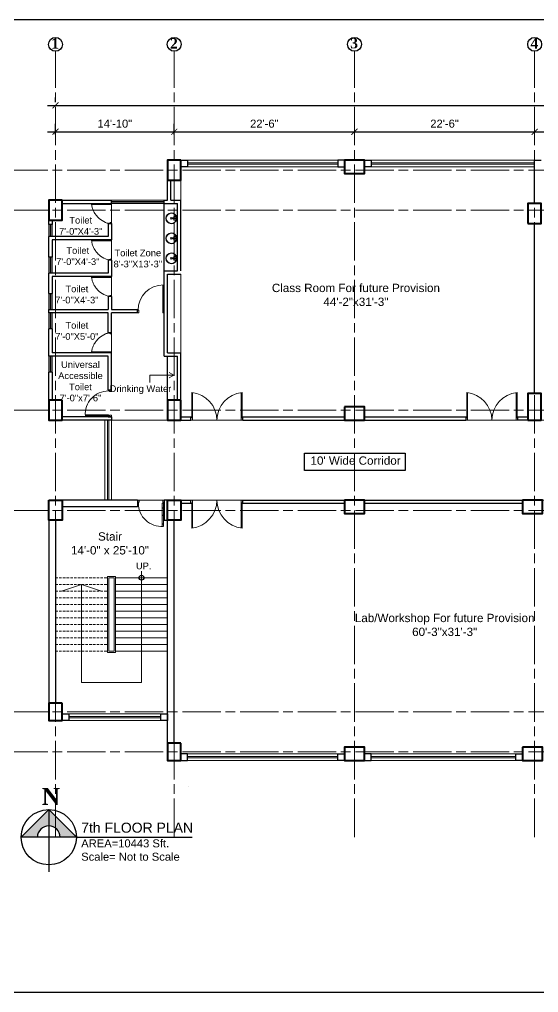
# Model space of a CAD drawing. Header units: inches. Extents: x -12 to 20935469, y -1604 to 24729220.
# Drawn here: x 20863959 to 20864736, y 24707850 to 24709308 of the extents above; entities that cross this region are included whole.
import ezdxf

# ---------------------------------------------------------------- set-up
doc = ezdxf.new("R2010")
doc.units = ezdxf.units.IN
doc.header["$LTSCALE"] = 0.03
doc.header["$MEASUREMENT"] = 0
doc.header["$PDMODE"] = 32
doc.header["$PDSIZE"] = 15
doc.linetypes.add('ACAD_ISO08W100', pattern=[36, 24, -3, 6, -3])
doc.linetypes.add('DASHED2', pattern=[0.375, 0.25, -0.125])
for name, color, linetype, lineweight in [('column', 1, 'Continuous', 40), ('Dim Line', 252, 'Continuous', 13), ('Door', 7, 'Continuous', 18), ('Gas', 21, 'Continuous', 5), ('Glass Line', 252, 'Continuous', 9), ('Grid Line', 252, 'Continuous', 18), ('Hatch', 253, 'Continuous', 15), ('Low Wall', 7, 'Continuous', 30), ('Main Wall', 7, 'Continuous', 30), ('RAIL', 23, 'Continuous', 13), ('STAIR', 46, 'Continuous', 15), ('TOILET FIXTURE', 142, 'Continuous', 5), ('wind.', 150, 'Continuous', 20)]:
    doc.layers.add(name, color=color, linetype=linetype, lineweight=lineweight)
doc.layers.add('TEXT', color=7, linetype='Continuous')
doc.styles.add('2', font='swisscl.ttf')
doc.styles.add('RomanS', font='arial.ttf', dxfattribs={"height": 12})
doc.styles.get("Standard").update_dxf_attribs({"font": 'timesbd.ttf'})
doc.dimstyles.new('Aec_Arch_I', dxfattribs={"dimscale": 96, "dimtxt": 12, "dimasz": 0.09375, "dimexe": 0.125, "dimexo": 0.125, "dimgap": 0.0625, "dimtad": 1, "dimdec": 0, "dimzin": 3, "dimdsep": 46, "dimlunit": 4, "dimtxsty": 'RomanS', "dimblk1": 'ARCHTICK', "dimblk2": 'ARCHTICK', "dimsah": 1, "dimcen": 0.09375, "dimdle": 0.125, "dimadec": 0, "dimazin": 0, "dimtfac": 0.75, "dimtdec": 0, "dimtmove": 2, "dimatfit": 3, "dimldrblk": 'ARCHTICK', "dimfxl": 1, "dimfrac": 1, "dimtolj": 1, "dimtzin": 0, "dimarcsym": 0})

# ---------------------------------------------------------------- blocks, each defined once
blk = doc.blocks.new('_ArchTick')
at = {"color": 0, "linetype": 'ByBlock', "lineweight": 35, "const_width": 0.15}
blk.add_lwpolyline([(-0.5, -0.5), (0.5, 0.5)], dxfattribs=at)
blk = doc.blocks.new('*D14')
at = {"layer": 'Defpoints', "color": 0, "transparency": 16777216}
for p in [(20831126.3, 24724578.2), (20830948.3, 24724562.3), (20831126.3, 24724562.3)]:
    blk.add_point(p, dxfattribs=at)
at = {"layer": 'Dim Line', "color": 0, "lineweight": -2, "transparency": 16777216}
for p, q in [((20830948.3, 24724574.3), (20830948.3, 24724590.2)), ((20831126.3, 24724574.3), (20831126.3, 24724590.2)), ((20830936.3, 24724578.2), (20831138.3, 24724578.2))]:
    blk.add_line(p, q, dxfattribs=at)
at = {"layer": 'Dim Line', "color": 0, "lineweight": -2, "transparency": 16777216, "xscale": 9, "yscale": 9, "zscale": 9, "rotation": 180}
blk.add_blockref('_ArchTick', (20830948.3, 24724578.2), dxfattribs=at)
at = {"layer": 'Dim Line', "color": 0, "lineweight": -2, "transparency": 16777216, "xscale": 9, "yscale": 9, "zscale": 9}
blk.add_blockref('_ArchTick', (20831126.3, 24724578.2), dxfattribs=at)
at = {"layer": 'Dim Line', "color": 0, "transparency": 16777216, "insert": (20831037.3, 24724590.3), "char_height": 12, "attachment_point": 5, "style": 'RomanS'}
blk.add_mtext('\\A1;14\'-10"', dxfattribs=at)
blk = doc.blocks.new('*D7')
at = {"layer": 'Defpoints', "color": 0, "transparency": 16777216}
for p in [(20831396.3, 24724578.2), (20831396.3, 24724578.2), (20831126.3, 24724562.3)]:
    blk.add_point(p, dxfattribs=at)
at = {"layer": 'Dim Line', "color": 0, "lineweight": -2, "transparency": 16777216}
for p, q in [((20831126.3, 24724574.3), (20831126.3, 24724590.2)), ((20831114.3, 24724578.2), (20831408.3, 24724578.2))]:
    blk.add_line(p, q, dxfattribs=at)
at = {"layer": 'Dim Line', "color": 0, "lineweight": -2, "transparency": 16777216, "xscale": 9, "yscale": 9, "zscale": 9, "rotation": 180}
blk.add_blockref('_ArchTick', (20831126.3, 24724578.2), dxfattribs=at)
at = {"layer": 'Dim Line', "color": 0, "lineweight": -2, "transparency": 16777216, "xscale": 9, "yscale": 9, "zscale": 9}
blk.add_blockref('_ArchTick', (20831396.3, 24724578.2), dxfattribs=at)
at = {"layer": 'Dim Line', "color": 0, "transparency": 16777216, "insert": (20831261.3, 24724590.3), "char_height": 12, "attachment_point": 5, "style": 'RomanS'}
blk.add_mtext('\\A1;22\'-6"', dxfattribs=at)
blk = doc.blocks.new('*D8')
at = {"layer": 'Defpoints', "color": 0, "transparency": 16777216}
for p in [(20831396.3, 24724578.2), (20831666.3, 24724578.2), (20831666.3, 24724578.2)]:
    blk.add_point(p, dxfattribs=at)
at = {"layer": 'Dim Line', "color": 0, "lineweight": -2, "transparency": 16777216}
blk.add_line((20831384.3, 24724578.2), (20831678.3, 24724578.2), dxfattribs=at)
at = {"layer": 'Dim Line', "color": 0, "lineweight": -2, "transparency": 16777216, "xscale": 9, "yscale": 9, "zscale": 9, "rotation": 180}
blk.add_blockref('_ArchTick', (20831396.3, 24724578.2), dxfattribs=at)
at = {"layer": 'Dim Line', "color": 0, "lineweight": -2, "transparency": 16777216, "xscale": 9, "yscale": 9, "zscale": 9}
blk.add_blockref('_ArchTick', (20831666.3, 24724578.2), dxfattribs=at)
at = {"layer": 'Dim Line', "color": 0, "transparency": 16777216, "insert": (20831531.3, 24724590.3), "char_height": 12, "attachment_point": 5, "style": 'RomanS'}
blk.add_mtext('\\A1;22\'-6"', dxfattribs=at)
blk = doc.blocks.new('*D9')
at = {"layer": 'Defpoints', "color": 0, "transparency": 16777216}
for p in [(20831666.3, 24724578.2), (20831844.3, 24724578.2), (20831844.3, 24724578.2)]:
    blk.add_point(p, dxfattribs=at)
at = {"layer": 'Dim Line', "color": 0, "lineweight": -2, "transparency": 16777216}
blk.add_line((20831654.3, 24724578.2), (20831856.3, 24724578.2), dxfattribs=at)
at = {"layer": 'Dim Line', "color": 0, "lineweight": -2, "transparency": 16777216, "xscale": 9, "yscale": 9, "zscale": 9, "rotation": 180}
blk.add_blockref('_ArchTick', (20831666.3, 24724578.2), dxfattribs=at)
at = {"layer": 'Dim Line', "color": 0, "lineweight": -2, "transparency": 16777216, "xscale": 9, "yscale": 9, "zscale": 9}
blk.add_blockref('_ArchTick', (20831844.3, 24724578.2), dxfattribs=at)
at = {"layer": 'Dim Line', "color": 0, "transparency": 16777216, "insert": (20831755.3, 24724590.3), "char_height": 12, "attachment_point": 5, "style": 'RomanS'}
blk.add_mtext('\\A1;14\'-10"', dxfattribs=at)
blk = doc.blocks.new('*D13')
at = {"layer": 'Defpoints', "color": 0, "transparency": 16777216}
for p in [(20830948.3, 24724610.7), (20832951.8, 24724617.8), (20832951.8, 24724610.7)]:
    blk.add_point(p, dxfattribs=at)
at = {"layer": 'Dim Line', "color": 0, "lineweight": -2, "transparency": 16777216}
for p, q in [((20830948.3, 24724622.7), (20830948.3, 24724629.8)), ((20832951.8, 24724622.7), (20832951.8, 24724629.8)), ((20830936.3, 24724617.8), (20832963.8, 24724617.8))]:
    blk.add_line(p, q, dxfattribs=at)
at = {"layer": 'Dim Line', "color": 0, "lineweight": -2, "transparency": 16777216, "xscale": 9, "yscale": 9, "zscale": 9, "rotation": 180}
blk.add_blockref('_ArchTick', (20830948.3, 24724617.8), dxfattribs=at)
at = {"layer": 'Dim Line', "color": 0, "lineweight": -2, "transparency": 16777216, "xscale": 9, "yscale": 9, "zscale": 9}
blk.add_blockref('_ArchTick', (20832951.8, 24724617.8), dxfattribs=at)
at = {"layer": 'Dim Line', "color": 0, "transparency": 16777216, "insert": (20831950, 24724629.9), "char_height": 12, "attachment_point": 5, "style": 'RomanS'}
blk.add_mtext('\\A1;166\'-11"', dxfattribs=at)
blk = doc.blocks.new('Door_45')
at = {"layer": 'Door'}
for p, q in [((1.5, 5), (1.5, 44)), ((1.5, 40), (2.2, 40)), ((2.2, 40), (2.2, 39.5)), ((2.2, 39.5), (2.7, 39.5)), ((2.7, 39.5), (2.7, 40)), ((2.7, 40), (3.5, 40)), ((3.5, 44), (3.5, 5)), ((1.5, 25.8), (2.2, 25.8)), ((2.2, 25.8), (2.2, 25.3)), ((2.2, 25.3), (2.7, 25.3)), ((2.7, 25.8), (3.5, 25.8)), ((2.7, 25.3), (2.7, 25.8)), ((0, 0), (0, 5)), ((0, 5), (1.5, 5)), ((1.5, 12.6), (2.2, 12.6)), ((3.5, 5), (1.5, 5)), ((1.5, 5), (1.5, 3)), ((1.5, 3), (2.5, 3)), ((2.2, 12.6), (2.2, 13.1)), ((2.2, 13.1), (2.7, 13.1)), ((2.5, 3), (2.5, 0)), ((2.7, 13.1), (2.7, 12.6)), ((2.7, 12.6), (3.5, 12.6)), ((42.5, 3), (42.5, 0)), ((43.5, 3), (42.5, 3)), ((45, 5), (43.5, 5)), ((43.5, 5), (43.5, 3)), ((45, 0), (45, 5)), ((2.5, 0), (0, 0)), ((42.5, 0), (45, 0))]:
    blk.add_line(p, q, dxfattribs=at)
blk.add_arc((4.7, 5.3), 38.8, 359.6233, 94.6685, dxfattribs=at)
blk = doc.blocks.new('sssss-flat-876')
at = {"layer": 'Door', "linetype": 'Continuous', "ltscale": 3}
blk.add_line((3666.5, 84027.2), (3666.5, 84055.7), dxfattribs=at)
at = {"layer": 'Door', "linetype": 'Continuous', "ltscale": 3, "extrusion": (-7.21527e-09, -3.35624e-18, 1), "elevation": 0}
for points in [[(3666.5, 84057.2), (3666.5, 84055.7), (3668.4, 84055.7), (3668.4, 84056.5), (3670.2, 84056.5), (3670.2, 84057.2)], [(3668.4, 84055.7), (3696.2, 84055.7), (3696.2, 84056.5), (3668.4, 84056.5)]]:
    blk.add_lwpolyline(points, close=True, dxfattribs=at)
at = {"layer": 'Door', "linetype": 'Continuous', "ltscale": 3, "flags": 128}
blk.add_lwpolyline([(3670.2, 84027.2, 0.04096), (3675.5, 84028.9, 0.082496), (3684.9, 84034.8, 0.052187), (3689.7, 84040, 0.043988), (3692.9, 84045, 0.036571), (3694.8, 84049.6, 0.034751), (3695.9, 84054.2, 0.011435), (3696.2, 84055.7)], format="xyb", dxfattribs=at)
at = {"layer": 'Door', "linetype": 'Continuous', "ltscale": 3}
blk.add_lwpolyline([(3666.5, 84027.2), (3666.5, 84028.7), (3668.4, 84028.7), (3668.4, 84027.9), (3670.2, 84027.9), (3670.2, 84027.2)], close=True, dxfattribs=at)
blk = doc.blocks.new('7-flat-72')
at = {"layer": 'Glass Line', "color": 8, "ltscale": 20}
for p, q in [((-64478.7, 376960.5), (-64480.3, 376960.5)), ((-64480.3, 376959.5), (-64480.3, 376960.5)), ((-64480.3, 376959.5), (-64480.3, 376960.5)), ((-64478.7, 376959.5), (-64480.3, 376959.5)), ((-64480.3, 376959.1), (-64480.3, 376959.4)), ((-64478.7, 376959.4), (-64480.3, 376959.4)), ((-64478.7, 376959.1), (-64480.3, 376959.1)), ((-64480.2, 376959.4), (-64480.2, 376959.5)), ((-64480.1, 376959.5), (-64480.1, 376960.5)), ((-64479.9, 376959.5), (-64479.9, 376960.5)), ((-64479.5, 376959.5), (-64479.5, 376960.5)), ((-64479.1, 376959.5), (-64479.1, 376960.5)), ((-64478.9, 376959.5), (-64478.9, 376960.5)), ((-64478.9, 376959.4), (-64478.9, 376959.5)), ((-64478.8, 376959.5), (-64478.8, 376960.5)), ((-64478.7, 376959.5), (-64478.7, 376960.5)), ((-64478.7, 376959.1), (-64478.7, 376959.4)), ((-64475.1, 376959.4), (-64476.9, 376959.4)), ((-64476.9, 376959.1), (-64476.9, 376959.4)), ((-64475.1, 376959.1), (-64476.9, 376959.1)), ((-64476.6, 376959.4), (-64476.6, 376966.6)), ((-64475.5, 376966.6), (-64476.6, 376966.6)), ((-64475.5, 376959.4), (-64475.5, 376966.6)), ((-64475.1, 376959.1), (-64475.1, 376959.4)), ((-64473.3, 376960.5), (-64471.7, 376960.5)), ((-64473.3, 376959.5), (-64473.3, 376960.5)), ((-64473.3, 376959.5), (-64473.3, 376960.5)), ((-64473.3, 376959.5), (-64471.7, 376959.5)), ((-64473.3, 376959.1), (-64473.3, 376959.4)), ((-64473.3, 376959.4), (-64471.7, 376959.4)), ((-64473.3, 376959.1), (-64471.7, 376959.1)), ((-64473.1, 376959.5), (-64473.1, 376960.5)), ((-64473.1, 376959.4), (-64473.1, 376959.5)), ((-64472.9, 376959.5), (-64472.9, 376960.5)), ((-64472.5, 376959.5), (-64472.5, 376960.5)), ((-64472.1, 376959.5), (-64472.1, 376960.5)), ((-64471.9, 376959.5), (-64471.9, 376960.5)), ((-64471.9, 376959.4), (-64471.9, 376959.5)), ((-64471.8, 376959.5), (-64471.8, 376960.5)), ((-64471.7, 376959.5), (-64471.7, 376960.5)), ((-64471.7, 376959.1), (-64471.7, 376959.4))]:
    blk.add_line(p, q, dxfattribs=at)
blk.add_circle((-64476, 376968.4, 0), 1.08, dxfattribs=at)
for radius, start, end in [(8.1, 273.8334, 266.1883), (7.55, 274.115, 265.9068)]:
    blk.add_arc((-64476, 376968.4, 0), radius, start, end, dxfattribs=at)
blk = doc.blocks.new('SFSFSFS-flat-72')
at = {"layer": 'TOILET FIXTURE', "ltscale": 0.2}
blk.add_lwpolyline([(-3918.5, -3608.1), (-3918.5, -3602.7), (-3923.9, -3602.7), (-3923.9, -3608.1)], close=True, dxfattribs=at)
at = {"layer": 'TOILET FIXTURE', "ltscale": 20}
blk.add_blockref('7-flat-72', (60554.8, -380567.2), dxfattribs=at)
blk = doc.blocks.new('$D40')
at = {"layer": 'Door'}
for p, q in [((1, 4), (1, 42)), ((2, 0), (2, 42)), ((1, 5), (0, 5)), ((2, 0), (0, 0)), ((2, 4), (1, 4)), ((39, 4), (38, 4)), ((38, 4), (38, 0)), ((40, 0), (38, 0)), ((40, 5), (39, 5)), ((39, 5), (39, 4))]:
    blk.add_line(p, q, dxfattribs=at)
blk.add_arc((1, 4), 38, 0, 90, dxfattribs=at)
blk = doc.blocks.new('fff')
at = {"layer": 'Grid Line', "color": 252, "linetype": 'ACAD_ISO08W100', "lineweight": 9, "ltscale": 80, "true_color": 0x939598}
for p, q in [((20830948.3, 24723521.1), (20830948.3, 24724698.8)), ((20831126.3, 24723521.1), (20831126.3, 24724698.8)), ((20831396.3, 24723521.1), (20831396.3, 24724698.8)), ((20831666.3, 24723521.1), (20831666.3, 24724698.8)), ((20833096.9, 24724520.6), (20830726.1, 24724520.6)), ((20833096.9, 24724460.6), (20830726.1, 24724460.6)), ((20833096.9, 24724160.7), (20830726.1, 24724160.7)), ((20833096.9, 24724010.7), (20830726.1, 24724010.7)), ((20833096.9, 24723708.7), (20830726.1, 24723708.7)), ((20833096.9, 24723648.8), (20830726.1, 24723648.8))]:
    blk.add_line(p, q, dxfattribs=at)
at = {"layer": 'Dim Line'}
for base, p1, p2, picture, middle in [((20832951.7523, 24724617.8128), (20830948.3088, 24724610.7482), (20832951.7523, 24724610.7482), '*D13', (20831950.0306, 24724629.9397)), ((20831126.3, 24724578.2), (20830948.3, 24724562.3), (20831126.3, 24724562.3), '*D14', (20831037.3, 24724590.3)), ((20831396.3, 24724578.2), (20831126.3, 24724562.3), (20831396.3, 24724578.2), '*D7', (20831261.3, 24724590.3)), ((20831666.3, 24724578.2), (20831396.3, 24724578.2), (20831666.3, 24724578.2), '*D8', (20831531.3, 24724590.3)), ((20831844.3, 24724578.2), (20831666.3, 24724578.2), (20831844.3, 24724578.2), '*D9', (20831755.3, 24724590.3))]:
    dim = blk.add_linear_dim(base=base, p1=p1, p2=p2, dimstyle='Aec_Arch_I', dxfattribs=at)
    dim.commit()
    dim.dimension.update_dxf_attribs({"geometry": picture, "text_midpoint": middle})

msp = doc.modelspace()

# ---------------------------------------------------------------- hatches: boundary and pattern name
at = {"layer": 'Low Wall'}
h = msp.add_hatch(color=256, dxfattribs=at)
h.paths.add_polyline_path([(20863985.5, 24708082.5), (20863961.1, 24708082.5), (20864002.5, 24708124), (20864002.5, 24708099.6, 0.414214)])
h.paths.add_polyline_path([(20864002.5, 24708099.6), (20864002.5, 24708124), (20864043.9, 24708082.5), (20864019.6, 24708082.5, 0.414214)])

# ---------------------------------------------------------------- linework, layer by layer
for p, q in [((20864175.4, 24708931.4), (20864175.4, 24709032.4)), ((20864180.4, 24708737.5), (20864180.4, 24708803.5)), ((20864091.4, 24708712.7), (20864096.4, 24708712.7)), ((20864485.4, 24708197.5), (20864485.4, 24708197.5)), ((20864211.9, 24708158.5), (20864211.9, 24708158.5)), ((20864002.5, 24708124), (20864002.5, 24708030.6)), ((20864043.9, 24708082.5), (20864217.3, 24708082.5))]:
    msp.add_line(p, q)
msp.add_lwpolyline([(20864385.7, 24708658.2), (20864536.3, 24708658.2), (20864536.3, 24708632), (20864385.7, 24708632)], close=True)
msp.add_lwpolyline([(20864043.9, 24708082.6), (20863961.1, 24708082.5)])
for centre, radius in [((20864141.4, 24708471.5), 3.61), ((20864002.5, 24708082.5), 41.4)]:
    msp.add_circle(centre, radius)
at = {"layer": 'column', "lineweight": 40, "ltscale": 20}
for points in [[(20864200.4, 24709097.4), (20864180.4, 24709097.4), (20864180.4, 24709067.4), (20864200.4, 24709067.4)], [(20864445.5, 24709097.4), (20864445.5, 24709077.4), (20864475.5, 24709077.4), (20864475.5, 24709097.4)], [(20864022.4, 24709037.4), (20864002.4, 24709037.4), (20864002.4, 24709007.4), (20864022.4, 24709007.4)], [(20864720.4, 24709002.5), (20864740.4, 24709002.5), (20864740.4, 24709032.5), (20864720.4, 24709032.5)], [(20864720.4, 24708707.5), (20864740.4, 24708707.5), (20864740.4, 24708747.5), (20864720.4, 24708747.5)], [(20864022.4, 24708737.5), (20864002.4, 24708737.5), (20864002.4, 24708707.5), (20864022.4, 24708707.5)], [(20864200.4, 24708737.5), (20864180.4, 24708737.5), (20864180.4, 24708707.5), (20864200.4, 24708707.5)], [(20864445.5, 24708727.5), (20864445.5, 24708707.5), (20864475.5, 24708707.5), (20864475.5, 24708727.5)], [(20864002.5, 24708587.5), (20864022.5, 24708587.5), (20864022.5, 24708557.5), (20864002.5, 24708557.5)], [(20864180.5, 24708587.5), (20864200.5, 24708587.5), (20864200.5, 24708557.5), (20864180.5, 24708557.5)], [(20864445.5, 24708587.5), (20864445.5, 24708567.5), (20864475.5, 24708567.5), (20864475.5, 24708587.5)], [(20864712.5, 24708587.5), (20864712.5, 24708567.5), (20864742.5, 24708567.5), (20864742.5, 24708587.5)], [(20864022.5, 24708283.5), (20864002.5, 24708283.5), (20864002.5, 24708257.5), (20864022.5, 24708257.5)], [(20864200.5, 24708223.5), (20864180.5, 24708223.5), (20864180.5, 24708197.5), (20864200.5, 24708197.5)], [(20864475.5, 24708197.5), (20864475.5, 24708217.5), (20864445.5, 24708217.5), (20864445.5, 24708197.5)], [(20864712.5, 24708217.5), (20864712.5, 24708197.5), (20864742.5, 24708197.5), (20864742.5, 24708217.5)]]:
    msp.add_lwpolyline(points, close=True, dxfattribs=at)
at = {"layer": 'Defpoints'}
msp.add_lwpolyline([(20863757.9, 24709308.2), (20866196.7, 24709308.2), (20866196.7, 24707849.7), (20863757.9, 24707849.7)], close=True, dxfattribs=at)
at = {"layer": 'Door'}
for p, q in [((20864216.8, 24708711.2), (20864216.8, 24708749.1)), ((20864218.1, 24708707.5), (20864218.1, 24708749)), ((20864290.9, 24708707.5), (20864290.9, 24708749)), ((20864292.2, 24708711.2), (20864292.2, 24708749.1)), ((20864628.8, 24708711.2), (20864628.8, 24708749.1)), ((20864630.1, 24708707.5), (20864630.1, 24708749.1)), ((20864702.9, 24708707.5), (20864702.9, 24708749.1)), ((20864704.2, 24708711.2), (20864704.2, 24708749.1)), ((20864216.8, 24708712.5), (20864215.5, 24708712.5)), ((20864218.1, 24708707.5), (20864215.5, 24708707.5)), ((20864218.1, 24708711.2), (20864216.8, 24708711.2)), ((20864290.9, 24708711.2), (20864292.2, 24708711.2)), ((20864290.9, 24708707.5), (20864293.5, 24708707.5)), ((20864292.2, 24708712.5), (20864293.5, 24708712.5)), ((20864628.8, 24708712.5), (20864627.5, 24708712.5)), ((20864630.1, 24708707.5), (20864627.5, 24708707.5)), ((20864630.1, 24708711.2), (20864628.8, 24708711.2)), ((20864702.9, 24708711.2), (20864704.2, 24708711.2)), ((20864702.9, 24708707.5), (20864705.5, 24708707.5)), ((20864704.2, 24708712.5), (20864705.5, 24708712.5)), ((20864218.1, 24708587.5), (20864215.5, 24708587.5)), ((20864216.8, 24708582.5), (20864215.5, 24708582.5)), ((20864216.8, 24708583.8), (20864216.8, 24708545.9)), ((20864218.1, 24708583.8), (20864216.8, 24708583.8)), ((20864218.1, 24708587.5), (20864218.1, 24708545.9)), ((20864290.9, 24708587.5), (20864290.9, 24708545.9)), ((20864290.9, 24708587.5), (20864293.5, 24708587.5)), ((20864290.9, 24708583.8), (20864292.2, 24708583.8)), ((20864292.2, 24708583.8), (20864292.2, 24708545.9)), ((20864292.2, 24708582.5), (20864293.5, 24708582.5))]:
    msp.add_line(p, q, dxfattribs=at)
for centre, start, end in [((20864212.2, 24708707), 0.5906, 83.7783), ((20864296.8, 24708707), 96.2217, 179.4094), ((20864624.2, 24708707.1), 0.5906, 83.7783), ((20864708.8, 24708707.1), 96.2217, 179.4094), ((20864212.2, 24708587.9), 276.2217, 359.4094), ((20864296.8, 24708587.9), 180.5906, 263.7783)]:
    msp.add_arc(centre, 42.3, start, end, dxfattribs=at)
at = {"layer": 'Gas', "color": 0, "lineweight": 5}
for points in [[(20864102.4, 24708473.5), (20864090.4, 24708473.5), (20864090.4, 24708359.5), (20864102.4, 24708359.5)], [(20864100.4, 24708471.5), (20864092.4, 24708471.5), (20864092.4, 24708361.5), (20864100.4, 24708361.5)]]:
    msp.add_lwpolyline(points, close=True, dxfattribs=at)
at = {"layer": 'Hatch', "lineweight": 5}
for p, q in [((20864200.4, 24709037.4), (20864200.4, 24709067.3)), ((20864200.4, 24708808.5), (20864200.4, 24708926.4))]:
    msp.add_line(p, q, dxfattribs=at)
at = {"layer": 'Low Wall', "color": 0}
msp.add_lwpolyline([(20863961.1, 24708082.5), (20864002.5, 24708124), (20864043.9, 24708082.5)], dxfattribs=at)
at = {"layer": 'Low Wall'}
msp.add_arc((20864002.5, 24708082.5), 17, 0, 180, dxfattribs=at)
at = {"layer": 'Main Wall', "lineweight": 30}
for p, q in [((20864730.4, 24709097.4), (20864740.4, 24709097.4)), ((20864730.4, 24709032.5), (20864730.4, 24709097.4)), ((20864180.4, 24709037.4), (20864180.4, 24709067.4)), ((20864185.4, 24709037.4), (20864185.4, 24709067.4)), ((20864730.4, 24709051.4), (20864730.4, 24709051.4)), ((20864022.4, 24709037.4), (20864096.4, 24709037.4)), ((20864096.4, 24709032.4), (20864096.4, 24709037.4)), ((20864175.4, 24709037.4), (20864180.4, 24709037.4)), ((20864175.4, 24709032.4), (20864175.4, 24709037.4)), ((20864185.4, 24709037.4), (20864200.4, 24709037.4)), ((20864200.4, 24708931.4), (20864200.4, 24709037.4)), ((20864730.4, 24709045.4), (20864730.4, 24709045.4)), ((20864022.4, 24709032.4), (20864096.4, 24709032.4)), ((20864175.4, 24709032.4), (20864195.4, 24709032.4)), ((20864195.4, 24708931.4), (20864195.4, 24709032.4)), ((20864002.4, 24709000.7), (20864002.4, 24709007.4)), ((20864091.4, 24709002.4), (20864096.4, 24709002.4)), ((20864091.4, 24709002.4), (20864091.4, 24708982.7)), ((20864730.4, 24708747.5), (20864730.4, 24709002.5)), ((20864091.4, 24708982.7), (20864002.4, 24708982.7)), ((20864002.4, 24708952.1), (20864002.4, 24708982.7)), ((20864096.4, 24708977.7), (20864007.4, 24708977.7)), ((20864091.4, 24708947.7), (20864091.4, 24708928.1)), ((20864096.4, 24708947.7), (20864091.4, 24708947.7)), ((20864091.4, 24708928.1), (20864002.4, 24708928.1)), ((20864002.4, 24708897.5), (20864002.4, 24708928.1)), ((20864096.4, 24708923.1), (20864007.4, 24708923.1)), ((20864007.4, 24708923.1), (20864007.4, 24708897.5)), ((20864175.4, 24708873.5), (20864175.4, 24708931.4)), ((20864175.4, 24708931.4), (20864195.4, 24708931.4)), ((20864180.4, 24708808.5), (20864180.4, 24708926.4)), ((20864180.4, 24708926.4), (20864200.4, 24708926.4)), ((20864002.4, 24708897.5), (20864007.4, 24708897.5)), ((20864096.4, 24708893.1), (20864091.4, 24708893.1)), ((20864002.4, 24708873.5), (20864091.4, 24708873.5)), ((20864002.4, 24708868.5), (20864002.4, 24708873.5)), ((20864135.4, 24708868.5), (20864135.4, 24708873.5)), ((20864175.4, 24708803.5), (20864175.4, 24708873.5)), ((20864091.4, 24708868.5), (20864002.4, 24708868.5)), ((20864091.4, 24708838.5), (20864091.4, 24708868.5)), ((20864096.4, 24708838.5), (20864096.4, 24708868.5)), ((20864135.4, 24708868.5), (20864096.4, 24708868.5)), ((20864007.4, 24708844.5), (20864002.4, 24708844.5)), ((20864002.4, 24708803.5), (20864002.4, 24708844.5)), ((20864007.4, 24708844.5), (20864007.4, 24708808.5)), ((20864096.4, 24708838.5), (20864091.4, 24708838.5)), ((20864091.4, 24708803.5), (20864002.4, 24708803.5)), ((20864096.4, 24708808.5), (20864007.4, 24708808.5)), ((20864091.4, 24708752.7), (20864091.4, 24708803.5)), ((20864096.4, 24708752.7), (20864096.4, 24708808.5)), ((20864175.4, 24708803.5), (20864195.4, 24708803.5)), ((20864180.4, 24708808.5), (20864200.4, 24708808.5)), ((20864195.4, 24708737.5), (20864195.4, 24708803.5)), ((20864200.4, 24708737.5), (20864200.4, 24708808.5)), ((20864002.4, 24708737.5), (20864002.4, 24708779.5)), ((20864007.4, 24708779.5), (20864002.4, 24708779.5)), ((20864007.4, 24708779.5), (20864007.4, 24708737.5)), ((20864096.4, 24708752.7), (20864091.4, 24708752.7)), ((20864096.4, 24708712.7), (20864022.4, 24708712.7)), ((20864096.4, 24708712.7), (20864096.4, 24708707.6)), ((20864096.4, 24708707.6), (20864022.4, 24708707.6)), ((20864200.5, 24708712.5), (20864215.5, 24708712.5)), ((20864200.5, 24708707.5), (20864215.5, 24708707.5)), ((20864215.5, 24708707.5), (20864215.5, 24708712.5)), ((20864293.5, 24708707.5), (20864293.5, 24708712.5)), ((20864293.5, 24708712.5), (20864445.5, 24708712.5)), ((20864293.5, 24708707.5), (20864445.5, 24708707.5)), ((20864475.5, 24708712.5), (20864627.5, 24708712.5)), ((20864475.5, 24708707.5), (20864627.5, 24708707.5)), ((20864627.5, 24708712.5), (20864627.5, 24708707.5)), ((20864135.5, 24708587.5), (20864022.5, 24708587.5)), ((20864135.5, 24708587.5), (20864135.5, 24708577.5)), ((20864180.5, 24708587.5), (20864175.5, 24708587.5)), ((20864175.5, 24708587.5), (20864175.5, 24708557.5)), ((20864190.5, 24708587.5), (20864180.5, 24708587.5)), ((20864200.5, 24708587.5), (20864215.5, 24708587.5)), ((20864215.5, 24708582.5), (20864200.5, 24708582.5)), ((20864215.5, 24708582.5), (20864215.5, 24708587.5)), ((20864293.5, 24708587.5), (20864445.5, 24708587.5)), ((20864293.5, 24708582.5), (20864293.5, 24708587.5)), ((20864445.5, 24708582.5), (20864293.5, 24708582.5)), ((20864475.5, 24708587.5), (20864712.5, 24708587.5)), ((20864712.5, 24708582.5), (20864475.5, 24708582.5)), ((20864135.5, 24708577.5), (20864022.5, 24708577.5)), ((20864002.5, 24708557.5), (20864002.5, 24708283.5)), ((20864012.5, 24708557.5), (20864012.5, 24708283.5)), ((20864175.5, 24708557.5), (20864180.5, 24708557.5)), ((20864180.5, 24708223.5), (20864180.5, 24708557.5)), ((20864190.5, 24708223.5), (20864190.5, 24708557.5))]:
    msp.add_line(p, q, dxfattribs=at)
for points in [[(20864200.4, 24709097.4), (20864210.4, 24709097.4), (20864210.4, 24709087.3), (20864200.4, 24709087.3)], [(20864445.4, 24709097.4), (20864435.4, 24709097.4), (20864435.4, 24709087.3), (20864445.4, 24709087.3)], [(20864475.4, 24709097.4), (20864485.4, 24709097.4), (20864485.4, 24709087.3), (20864475.4, 24709087.3)], [(20864007.4, 24709007.4), (20864007.4, 24709000.7)], [(20864007.4, 24709000.7), (20864002.4, 24709000.7)], [(20864096.4, 24709002.4), (20864096.4, 24708977.7)], [(20864007.4, 24708977.7), (20864007.4, 24708952.1)], [(20864007.4, 24708952.1), (20864002.4, 24708952.1)], [(20864096.4, 24708947.7), (20864096.4, 24708923.1)], [(20864091.4, 24708893.1), (20864091.4, 24708873.5)], [(20864096.4, 24708893.1), (20864096.4, 24708873.5)], [(20864096.4, 24708873.5), (20864135.4, 24708873.5)], [(20864200.4, 24708197.5), (20864210.4, 24708197.5), (20864210.4, 24708207.5), (20864200.4, 24708207.5)], [(20864445.4, 24708197.5), (20864435.4, 24708197.5), (20864435.4, 24708207.5), (20864445.4, 24708207.5)], [(20864475.4, 24708197.5), (20864485.4, 24708197.5), (20864485.4, 24708207.5), (20864475.4, 24708207.5)], [(20864712.5, 24708197.5), (20864702.5, 24708197.5), (20864702.5, 24708207.5), (20864712.5, 24708207.5)]]:
    msp.add_lwpolyline(points, dxfattribs=at)
msp.add_lwpolyline([(20864705.5, 24708712.5), (20864720.5, 24708712.5), (20864720.5, 24708707.5), (20864705.5, 24708707.5)], close=True, dxfattribs=at)
at = {"layer": 'Main Wall'}
for points in [[(20864022.5, 24708267.5), (20864032.5, 24708267.5), (20864032.5, 24708257.5), (20864022.5, 24708257.5)], [(20864170.5, 24708267.5), (20864180.5, 24708267.5), (20864180.5, 24708257.5), (20864170.5, 24708257.5)]]:
    msp.add_lwpolyline(points, close=True, dxfattribs=at)
at = {"layer": 'RAIL', "lineweight": 9}
for p, q in [((20864141.4, 24708481.2), (20864141.4, 24708314.5)), ((20864051.4, 24708461.5), (20864021.4, 24708451.5)), ((20864051.4, 24708314.5), (20864051.4, 24708461.5)), ((20864081.4, 24708451.5), (20864051.4, 24708461.5)), ((20864180.4, 24708451.5), (20864102.4, 24708451.5)), ((20864141.4, 24708314.5), (20864051.4, 24708314.5))]:
    msp.add_line(p, q, dxfattribs=at)
at = {"layer": 'STAIR', "color": 253, "lineweight": 5}
for p, q in [((20864190, 24708775.2), (20864153.7, 24708775.2)), ((20864153.7, 24708775.2), (20864153.7, 24708764)), ((20864190, 24708775.2), (20864182.7, 24708779.2)), ((20864190, 24708775.2), (20864182.7, 24708771.2))]:
    msp.add_line(p, q, dxfattribs=at)
at = {"layer": 'STAIR', "color": 32, "linetype": 'DASHED2', "lineweight": 5, "ltscale": 500}
for p, q in [((20864012.4, 24708471.5), (20864090.4, 24708471.5)), ((20864012.4, 24708461.5), (20864090.4, 24708461.5)), ((20864012.4, 24708451.5), (20864090.4, 24708451.5)), ((20864012.4, 24708441.5), (20864090.4, 24708441.5)), ((20864012.4, 24708431.5), (20864090.4, 24708431.5)), ((20864012.4, 24708421.5), (20864090.4, 24708421.5)), ((20864012.4, 24708411.5), (20864090.4, 24708411.5)), ((20864012.4, 24708401.5), (20864090.4, 24708401.5)), ((20864012.4, 24708391.5), (20864090.4, 24708391.5)), ((20864012.4, 24708381.5), (20864090.4, 24708381.5)), ((20864012.4, 24708371.5), (20864090.4, 24708371.5)), ((20864012.4, 24708361.5), (20864090.4, 24708361.5))]:
    msp.add_line(p, q, dxfattribs=at)
at = {"layer": 'STAIR', "color": 32, "lineweight": 5}
for p, q in [((20864102.4, 24708471.5), (20864180.4, 24708471.5)), ((20864102.4, 24708461.5), (20864180.4, 24708461.5)), ((20864120.4, 24708451.5), (20864180.4, 24708451.5)), ((20864102.4, 24708441.5), (20864180.4, 24708441.5)), ((20864102.4, 24708431.5), (20864180.4, 24708431.5)), ((20864102.4, 24708421.5), (20864180.4, 24708421.5)), ((20864102.4, 24708411.5), (20864180.4, 24708411.5)), ((20864102.4, 24708401.5), (20864180.4, 24708401.5)), ((20864102.4, 24708391.5), (20864180.4, 24708391.5)), ((20864102.4, 24708381.5), (20864180.4, 24708381.5)), ((20864102.4, 24708371.5), (20864180.4, 24708371.5)), ((20864102.4, 24708361.5), (20864180.4, 24708361.5))]:
    msp.add_line(p, q, dxfattribs=at)
at = {"layer": 'TEXT'}
for centre in [(20864012.5, 24709270.9), (20864190.5, 24709271), (20864460.5, 24709271), (20864730.5, 24709271)]:
    msp.add_circle(centre, 10.4, dxfattribs=at)
at = {"layer": 'wind.'}
for p, q in [((20864435.4, 24709097.4), (20864210.4, 24709097.4)), ((20864210.4, 24709093.4), (20864435.4, 24709093.5)), ((20864485.4, 24709097.4), (20864730.4, 24709097.4)), ((20864485.4, 24709093.4), (20864730.4, 24709093.5)), ((20864210.4, 24709091.4), (20864435.4, 24709091.5)), ((20864210.4, 24709087.3), (20864435.4, 24709087.4)), ((20864485.4, 24709091.4), (20864730.4, 24709091.5)), ((20864485.4, 24709087.4), (20864730.4, 24709087.4)), ((20864096.4, 24709037.4), (20864175.4, 24709037.4)), ((20864096.4, 24709035.4), (20864175.4, 24709035.4)), ((20864096.4, 24709034.4), (20864175.4, 24709034.4)), ((20864096.4, 24709032.4), (20864175.4, 24709032.4)), ((20864002.4, 24709000.7), (20864002.4, 24708982.7)), ((20864004.4, 24709000.7), (20864004.4, 24708982.7)), ((20864005.4, 24709000.7), (20864005.4, 24708982.7)), ((20864007.4, 24709000.7), (20864007.4, 24708982.7)), ((20864002.4, 24708952.1), (20864002.4, 24708928.1)), ((20864004.4, 24708952.1), (20864004.4, 24708928.1)), ((20864005.4, 24708952.1), (20864005.4, 24708928.1)), ((20864007.4, 24708952.1), (20864007.4, 24708928.1)), ((20864002.4, 24708873.5), (20864002.4, 24708897.5)), ((20864004.4, 24708873.5), (20864004.4, 24708897.5)), ((20864005.4, 24708873.5), (20864005.4, 24708897.5)), ((20864007.4, 24708873.5), (20864007.4, 24708897.5)), ((20864002.4, 24708844.5), (20864002.4, 24708868.5)), ((20864004.4, 24708844.5), (20864004.4, 24708868.5)), ((20864005.4, 24708844.5), (20864005.4, 24708868.5)), ((20864007.4, 24708844.5), (20864007.4, 24708868.5)), ((20864002.4, 24708779.5), (20864002.4, 24708803.5)), ((20864004.4, 24708779.5), (20864004.4, 24708803.5)), ((20864005.4, 24708779.5), (20864005.4, 24708803.5)), ((20864007.4, 24708779.5), (20864007.4, 24708803.5)), ((20864086.5, 24708587.6), (20864086.5, 24708707.8)), ((20864090.5, 24708587.6), (20864090.5, 24708707.8)), ((20864092.5, 24708587.6), (20864092.5, 24708707.8)), ((20864096.5, 24708587.6), (20864096.5, 24708707.8))]:
    msp.add_line(p, q, dxfattribs=at)
at = {"layer": 'wind.', "lineweight": 5}
for p, q in [((20864027.5, 24708267.5), (20864175.5, 24708267.5)), ((20864032.5, 24708263.5), (20864170.5, 24708263.5)), ((20864032.5, 24708261.5), (20864170.5, 24708261.5)), ((20864027.5, 24708257.5), (20864175.5, 24708257.5)), ((20864435.4, 24708207.5), (20864210.4, 24708207.5)), ((20864435.4, 24708203.5), (20864210.4, 24708203.5)), ((20864702.5, 24708207.5), (20864485.4, 24708207.5)), ((20864702.5, 24708203.5), (20864485.4, 24708203.5)), ((20864435.4, 24708201.5), (20864210.4, 24708201.5)), ((20864435.4, 24708197.5), (20864210.4, 24708197.5)), ((20864445.4, 24708201.5), (20864445.4, 24708201.5)), ((20864702.5, 24708201.5), (20864485.4, 24708201.5)), ((20864702.5, 24708197.5), (20864485.4, 24708197.5))]:
    msp.add_line(p, q, dxfattribs=at)
msp.add_lwpolyline([(20864096.5, 24708587.5), (20864096.5, 24708707.8), (20864918.4, 24708707.5), (20864918.4, 24709022.4), (20865098, 24709022.5), (20865098, 24708707.5), (20865931.9, 24708707.5), (20865931.9, 24708587.5), (20865221.1, 24708587.5), (20865221.1, 24708446.3), (20864918.4, 24708446.3), (20864918.4, 24708587.5)], close=True, dxfattribs=at)

# ---------------------------------------------------------------- block references
msp.add_blockref('fff', (33064.2, -15438.3))
at = {"layer": 'Door', "ltscale": 20, "xscale": -1}
for p in [(20867762.9, 24624975.2), (20867762.9, 24624920.5), (20867762.9, 24624865.9)]:
    msp.add_blockref('sssss-flat-876', p, dxfattribs=at)
at = {"layer": 'Door', "xscale": -1}
msp.add_blockref('$D40', (20864175.4, 24708868.5), dxfattribs=at)
at = {"layer": 'Door', "ltscale": 20, "rotation": 180}
msp.add_blockref('sssss-flat-876', (20867762.9, 24792865.7), dxfattribs=at)
at = {"layer": 'Door', "color": 250, "ltscale": 20, "xscale": 0.8888888888759539, "yscale": 0.8888888888759539, "zscale": 0.8888888888759539}
for p, rotation in [((20864096.4, 24708712.7), 90.00000000000001), ((20864175.5, 24708587.5), 180)]:
    msp.add_blockref('Door_45', p, dxfattribs=dict(at, rotation=rotation))
at = {"layer": 'TOILET FIXTURE', "ltscale": 20, "rotation": 90.00000000000001}
for p in [(20860587.3, 24712931.4), (20860587.3, 24712901.4), (20860587.3, 24712871.4)]:
    msp.add_blockref('SFSFSFS-flat-72', p, dxfattribs=at)

# ---------------------------------------------------------------- texts
msp.add_text('N', height=25.2).set_placement((20863991.9, 24708131))
at = {"layer": 'TEXT', "char_height": 15.44, "width": 227.458, "attachment_point": 8, "rotation": 0}
for s, insert in [('\\A1;1', (20864012, 24709264.6)), ('\\A1;2', (20864190, 24709264.7)), ('\\A1;3', (20864460, 24709264.7)), ('\\A1;4', (20864730, 24709264.7))]:
    msp.add_mtext(s, dxfattribs=dict(at, insert=insert))
at = {"layer": 'TEXT', "color": 30, "lineweight": 5, "ltscale": 20, "attachment_point": 2, "style": '2'}
for s, width, gutter_width, insert, char_height in [('{\\fArial|b0|i0|c0|p34;\\C0;Toilet \\P7\'-0"X4\'-3"}', 104.76, 0.5, (20864050.4, 24709012.3), 10), ('{\\fArial|b0|i0|c0|p34;\\C0;Toilet \\P7\'-0"X4\'-3"}', 104.76, 0.5, (20864046, 24708966.9), 10), ('{\\fArial|b0|i0|c0|p34;\\C0;Toilet Zone\\P8\'-3"X13\'-3"}', 104.76, 0.5, (20864135.9, 24708963.3), 10), ('{\\fArial|b0|i0|c0|p34;\\C0;Toilet \\P7\'-0"X4\'-3"}', 104.76, 0.5, (20864044.6, 24708909.4), 10), ('\\pxsm1;{\\fArial|b0|i0|c0|p34;\\C0;Class Room For future Provision\\P44\'-2"x31\'-3"}', 289.483, 0.5, (20864462.7, 24708912.1), 12.476), ('{\\fArial|b0|i0|c0|p34;\\C0;Toilet \\P7\'-0"X5\'-0"}', 104.76, 0.5, (20864044.6, 24708854.8), 10), ('{\\fArial|b0|i0|c0|p34;\\C0;Universal Accessible Toilet\\P7\'-0"x7\'-6"}', 89.095, 0.35, (20864050, 24708795.9), 10), ('\\pxsm1;{\\fArial|b0|i0|c0|p34;\\C0;Drinking Water }', 88.563, 0.282, (20864139.9, 24708759.9), 10), ("\\pxsm1,qc;{\\fArial|b0|i0|c0|p34;\\C0;10' Wide Corridor}", 227.89, 0.75, (20864462.2, 24708653.3), 12.476), ('\\pxsm1;{\\fArial|b0|i0|c0|p34;\\C0;Stair\\P14\'-0" x 25\'-10"  }', 148.073, 0.282, (20864094.2, 24708539.6), 12.476), ('{\\fArial|b0|i0|c0|p34;\\C0;UP.}', 104.76, 0.5, (20864144.8, 24708494.2), 10), ('\\pxsm1;{\\fArial|b0|i0|c0|p34;\\C0;Lab/Workshop For future Provision\\P60\'-3"x31\'-3"}', 289.483, 0.5, (20864595.7, 24708417.4), 12.476), ('\\A1;\\pxql;{\\fArial|b0|i0|c0|p34;\\C0;7th FLOOR PLAN\\P\\H0.8x;AREA=10443 Sft.\\PScale= \\H1x;Not to Scale}', 244.428, 0.5, (20864173.3, 24708104.3), 15)]:
    msp.add_mtext_dynamic_manual_height_columns(s, width=width, gutter_width=gutter_width, heights=[0], dxfattribs=dict(at, insert=insert, char_height=char_height))

doc.saveas('drawing.dxf')
